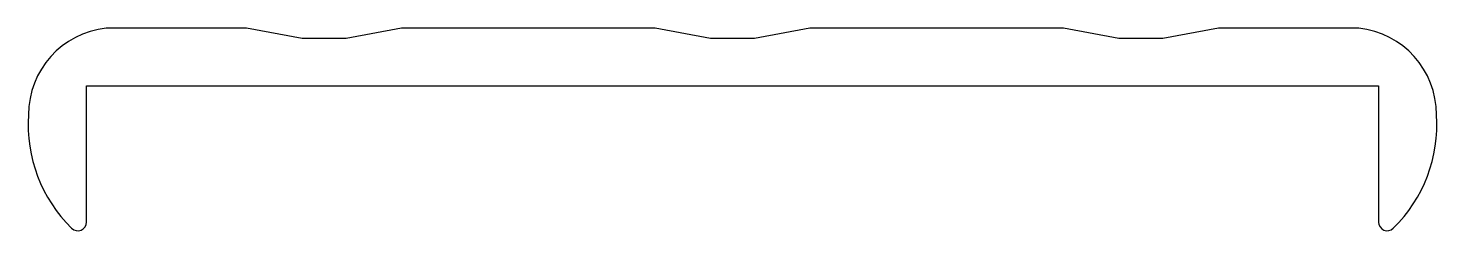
# Model space of a CAD drawing. Extents: x 148.1 to 196.7, y 236.5 to 243.5.
import ezdxf

# ---------------------------------------------------------------- set-up
doc = ezdxf.new("R2010")
doc.units = 0
doc.layers.add('ANA', color=220, linetype='CONTINUOUS')

msp = doc.modelspace()

# ---------------------------------------------------------------- linework, layer by layer
at = {"layer": 'ANA', "color": 7}
msp.add_lwpolyline([(149.62, 236.616, 0.664637), (150.131, 236.83), (150.131, 241.532), (172.431, 241.532), (194.731, 241.532), (194.731, 236.83, 0.664637), (195.241, 236.616, 0.219591), (196.731, 240.532, 0.383506), (194.048, 243.515), (189.201, 243.515), (187.288, 243.165), (185.768, 243.165), (183.854, 243.515), (175.104, 243.515), (173.19, 243.165), (171.671, 243.165), (169.757, 243.515), (161.007, 243.515), (159.093, 243.165), (157.573, 243.165), (155.66, 243.515), (150.813, 243.515, 0.383506), (148.131, 240.532, 0.219591)], format="xyb", close=True, dxfattribs=at)

doc.saveas('drawing.dxf')
